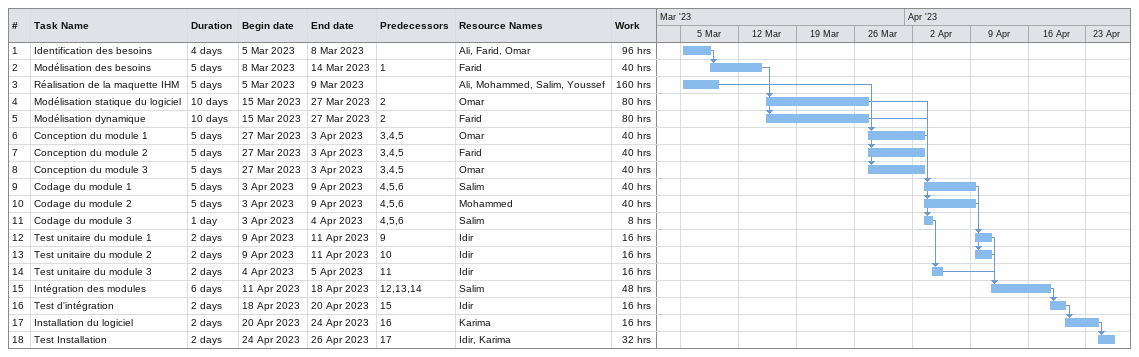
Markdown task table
| ID | Task | Duration | Start | Finish | Predecessors | Resources | Work (h) |
|---|---|---|---|---|---|---|---|
| 1 | Identification des besoins | 4d | 2023-03-05 | 2023-03-08 |  | Ali, Farid, Omar | 96 |
| 2 | Modélisation des besoins | 5d | 2023-03-08 | 2023-03-14 | 1 | Farid | 40 |
| 3 | Réalisation de la maquette IHM | 5d | 2023-03-05 | 2023-03-09 |  | Ali, Mohammed, Salim, Youssef | 160 |
| 4 | Modélisation statique du logiciel | 10d | 2023-03-15 | 2023-03-27 | 2 | Omar | 80 |
| 5 | Modélisation dynamique | 10d | 2023-03-15 | 2023-03-27 | 2 | Farid | 80 |
| 6 | Conception du module 1 | 5d | 2023-03-27 | 2023-04-03 | 3, 4, 5 | Omar | 40 |
| 7 | Conception du module 2 | 5d | 2023-03-27 | 2023-04-03 | 3, 4, 5 | Farid | 40 |
| 8 | Conception du module 3 | 5d | 2023-03-27 | 2023-04-03 | 3, 4, 5 | Omar | 40 |
| 9 | Codage du module 1 | 5d | 2023-04-03 | 2023-04-09 | 4, 5, 6 | Salim | 40 |
| 10 | Codage du module 2 | 5d | 2023-04-03 | 2023-04-09 | 4, 5, 6 | Mohammed | 40 |
| 11 | Codage du module 3 | 1d | 2023-04-03 | 2023-04-04 | 4, 5, 6 | Salim | 8 |
| 12 | Test unitaire du module 1 | 2d | 2023-04-09 | 2023-04-11 | 9 | Idir | 16 |
| 13 | Test unitaire du module 2 | 2d | 2023-04-09 | 2023-04-11 | 10 | Idir | 16 |
| 14 | Test unitaire du module 3 | 2d | 2023-04-04 | 2023-04-05 | 11 | Idir | 16 |
| 15 | Intégration des modules | 6d | 2023-04-11 | 2023-04-18 | 12, 13, 14 | Salim | 48 |
| 16 | Test d'intégration | 2d | 2023-04-18 | 2023-04-20 | 15 | Idir | 16 |
| 17 | Installation du logiciel | 2d | 2023-04-20 | 2023-04-24 | 16 | Karima | 16 |
| 18 | Test Installation | 2d | 2023-04-24 | 2023-04-26 | 17 | Idir, Karima | 32 |
